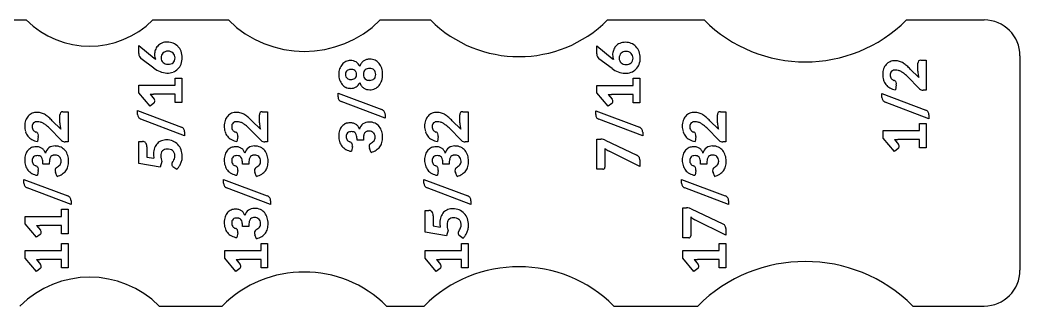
# Model space of a CAD drawing. Header units: inches. Extents: x 0 to 5.5, y 0 to 1.
# Drawn here: x 2.007 to 5.5, y 0 to 1 of the extents above; entities that cross this region are included whole.
import ezdxf

# ---------------------------------------------------------------- set-up
doc = ezdxf.new("R2010")
doc.units = ezdxf.units.IN
doc.header["$MEASUREMENT"] = 0
doc.layers.get('0').update_dxf_attribs({"lineweight": 25})
doc.layers.add('TextLines', color=4, linetype='Continuous', lineweight=25, true_color=0x00ffff)

msp = doc.modelspace()

# ---------------------------------------------------------------- linework, layer by layer
for p, q in [((1.6768, 1), (2.029, 1)), ((2.471, 1), (2.7348, 1)), ((3.2652, 1), (3.4406, 1)), ((4.0594, 1), (4.3964, 1)), ((5.1036, 1), (5.375, 1)), ((5.5, 0.875), (5.5, 0.125)), ((2.4931, 0), (2.7127, 0)), ((3.2873, 0), (3.4185, 0)), ((4.0815, 0), (4.3743, 0)), ((5.1257, 0), (5.375, 0))]:
    msp.add_line(p, q)
for centre, radius, start, end in [((2.25, 1.221), 0.3125, 225, 315), ((3, 1.2652), 0.375, 225, 315), ((3.75, 1.3094), 0.4375, 225, 315), ((4.75, 1.3536), 0.5, 225, 315), ((5.375, 0.875), 0.125, 0, 90), ((4.75, -0.3757), 0.5312, 45, 135), ((3, -0.2873), 0.4062, 45, 135), ((3.75, -0.3315), 0.4688, 45, 135), ((5.375, 0.125), 0.125, 270, 0), ((2.25, -0.2431), 0.3438, 45, 135)]:
    msp.add_arc(centre, radius, start, end)
at = {"layer": 'TextLines'}
for p, q in [((2.422, 0.8824), (2.422, 0.9108)), ((2.422, 0.9108), (2.4751, 0.8664)), ((4.022, 0.8816), (4.022, 0.91)), ((4.022, 0.91), (4.0751, 0.8656)), ((2.4749, 0.8316), (2.4293, 0.8653)), ((4.0749, 0.8308), (4.0293, 0.8645)), ((5.1431, 0.8205), (5.1431, 0.8485)), ((5.1534, 0.8596), (5.172, 0.8596)), ((5.172, 0.8596), (5.172, 0.7542)), ((5.1167, 0.8283), (5.1468, 0.799)), ((2.4219, 0.7458), (2.4219, 0.7722)), ((2.4219, 0.7722), (2.5489, 0.7722)), ((2.5489, 0.7722), (2.5489, 0.7969)), ((2.5489, 0.7969), (2.572, 0.7969)), ((2.572, 0.7969), (2.572, 0.7115)), ((4.0219, 0.745), (4.0219, 0.7714)), ((4.0219, 0.7714), (4.1489, 0.7714)), ((4.1489, 0.7714), (4.1489, 0.7961)), ((4.1489, 0.7961), (4.172, 0.7961)), ((4.172, 0.7961), (4.172, 0.7107)), ((5.0678, 0.7731), (5.0648, 0.7562)), ((5.1491, 0.7597), (5.1056, 0.803)), ((2.4611, 0.6991), (2.4219, 0.7458)), ((2.4616, 0.7406), (2.4757, 0.7236)), ((2.5489, 0.7403), (2.4732, 0.7403)), ((2.5489, 0.7115), (2.5489, 0.7403)), ((3.1179, 0.7311), (3.1179, 0.7447)), ((3.1179, 0.7447), (3.2707, 0.6868)), ((4.0611, 0.6983), (4.0219, 0.745)), ((4.0616, 0.7398), (4.0757, 0.7228)), ((4.1489, 0.7395), (4.0732, 0.7395)), ((4.1489, 0.7107), (4.1489, 0.7395)), ((5.0179, 0.7292), (5.0179, 0.7428)), ((5.0179, 0.7428), (5.1707, 0.6849)), ((5.172, 0.7542), (5.1617, 0.7542)), ((2.4745, 0.7092), (2.4611, 0.6991)), ((2.572, 0.7115), (2.5489, 0.7115)), ((3.2821, 0.6566), (3.1287, 0.715)), ((4.0745, 0.7084), (4.0611, 0.6983)), ((4.172, 0.7107), (4.1489, 0.7107)), ((5.1821, 0.6547), (5.0287, 0.7131)), ((2.1462, 0.6399), (2.1462, 0.6679)), ((2.1565, 0.679), (2.175, 0.679)), ((2.175, 0.679), (2.175, 0.5736)), ((2.4179, 0.6699), (2.4179, 0.6835)), ((2.4179, 0.6835), (2.5707, 0.6256)), ((2.8431, 0.6399), (2.8431, 0.6679)), ((2.8534, 0.679), (2.872, 0.679)), ((2.872, 0.679), (2.872, 0.5736)), ((3.2821, 0.6701), (3.2821, 0.6566)), ((3.5431, 0.6399), (3.5431, 0.6679)), ((3.5534, 0.679), (3.572, 0.679)), ((3.572, 0.679), (3.572, 0.5736)), ((4.0179, 0.6691), (4.0179, 0.6827)), ((4.0179, 0.6827), (4.1707, 0.6248)), ((4.4431, 0.6399), (4.4431, 0.6679)), ((4.4534, 0.679), (4.472, 0.679)), ((4.472, 0.679), (4.472, 0.5736)), ((5.1821, 0.6682), (5.1821, 0.6547)), ((2.1197, 0.6477), (2.1498, 0.6184)), ((2.5821, 0.5953), (2.4287, 0.6538)), ((2.8167, 0.6477), (2.8468, 0.6184)), ((3.5167, 0.6477), (3.5468, 0.6184)), ((4.1821, 0.5945), (4.0287, 0.653)), ((4.4167, 0.6477), (4.4468, 0.6184)), ((5.1489, 0.6135), (5.1489, 0.6382)), ((5.1489, 0.6382), (5.172, 0.6382)), ((5.172, 0.6382), (5.172, 0.5528)), ((2.1521, 0.5791), (2.1086, 0.6224)), ((2.5821, 0.6089), (2.5821, 0.5953)), ((2.8491, 0.5791), (2.8056, 0.6224)), ((3.5491, 0.5791), (3.5056, 0.6224)), ((4.1821, 0.6081), (4.1821, 0.5945)), ((4.4491, 0.5791), (4.4056, 0.6224)), ((5.0219, 0.5871), (5.0219, 0.6135)), ((5.0219, 0.6135), (5.1489, 0.6135)), ((2.0708, 0.5925), (2.0678, 0.5756)), ((2.175, 0.5736), (2.1647, 0.5736)), ((2.422, 0.4984), (2.422, 0.5752)), ((2.422, 0.5752), (2.4351, 0.5752)), ((2.7678, 0.5925), (2.7648, 0.5756)), ((2.872, 0.5736), (2.8617, 0.5736)), ((3.2063, 0.5803), (3.1842, 0.5803)), ((3.4678, 0.5925), (3.4648, 0.5756)), ((3.572, 0.5736), (3.5617, 0.5736)), ((4.022, 0.5834), (4.0354, 0.5834)), ((4.022, 0.478), (4.022, 0.5834)), ((4.0511, 0.5795), (4.1615, 0.5274)), ((4.3678, 0.5925), (4.3648, 0.5756)), ((4.472, 0.5736), (4.4617, 0.5736)), ((5.0611, 0.5404), (5.0219, 0.5871)), ((5.0616, 0.5819), (5.0757, 0.5649)), ((5.1489, 0.5816), (5.0732, 0.5816)), ((5.1489, 0.5528), (5.1489, 0.5816)), ((2.45, 0.5564), (2.45, 0.5206)), ((3.1678, 0.5578), (3.1648, 0.541)), ((3.2335, 0.5368), (3.2277, 0.551)), ((4.05, 0.5512), (4.05, 0.4852)), ((4.172, 0.4875), (4.0646, 0.541)), ((5.0745, 0.5505), (5.0611, 0.5404)), ((5.172, 0.5528), (5.1489, 0.5528)), ((2.1093, 0.4964), (2.0873, 0.4964)), ((2.497, 0.4856), (2.422, 0.4984)), ((2.45, 0.5206), (2.4748, 0.5164)), ((2.5024, 0.5054), (2.497, 0.4856)), ((2.8063, 0.4964), (2.7842, 0.4964)), ((3.5063, 0.4964), (3.4842, 0.4964)), ((4.172, 0.5107), (4.172, 0.4875)), ((4.4063, 0.4964), (4.3842, 0.4964)), ((2.0708, 0.474), (2.0678, 0.4571)), ((2.1365, 0.453), (2.1307, 0.4672)), ((2.5545, 0.4772), (2.5413, 0.487)), ((2.7678, 0.474), (2.7648, 0.4571)), ((2.8335, 0.453), (2.8277, 0.4672)), ((3.4678, 0.474), (3.4648, 0.4571)), ((3.5335, 0.453), (3.5277, 0.4672)), ((4.043, 0.478), (4.022, 0.478)), ((4.3678, 0.474), (4.3648, 0.4571)), ((4.4335, 0.453), (4.4277, 0.4672)), ((2.0209, 0.4292), (2.0209, 0.4428)), ((2.0209, 0.4428), (2.1738, 0.3849)), ((2.7179, 0.4292), (2.7179, 0.4428)), ((2.7179, 0.4428), (2.8707, 0.3849)), ((3.4179, 0.4292), (3.4179, 0.4428)), ((3.4179, 0.4428), (3.5707, 0.3849)), ((4.3179, 0.4292), (4.3179, 0.4428)), ((4.3179, 0.4428), (4.4707, 0.3849)), ((2.1852, 0.3547), (2.0317, 0.4131)), ((2.8821, 0.3547), (2.7287, 0.4131)), ((3.5821, 0.3547), (3.4287, 0.4131)), ((4.4821, 0.3547), (4.3287, 0.4131)), ((2.1852, 0.3682), (2.1852, 0.3547)), ((2.8821, 0.3682), (2.8821, 0.3547)), ((3.5821, 0.3682), (3.5821, 0.3547)), ((4.4821, 0.3682), (4.4821, 0.3547)), ((2.1519, 0.3135), (2.1519, 0.3382)), ((2.1519, 0.3382), (2.175, 0.3382)), ((2.175, 0.3382), (2.175, 0.2528)), ((3.422, 0.2577), (3.422, 0.3345)), ((3.422, 0.3345), (3.4351, 0.3345)), ((3.45, 0.3157), (3.45, 0.2799)), ((4.322, 0.3435), (4.3354, 0.3435)), ((4.322, 0.2381), (4.322, 0.3435)), ((4.3511, 0.3396), (4.4615, 0.2875)), ((2.0249, 0.2871), (2.0249, 0.3135)), ((2.0249, 0.3135), (2.1519, 0.3135)), ((2.0641, 0.2404), (2.0249, 0.2871)), ((2.0646, 0.2819), (2.0787, 0.2649)), ((2.1519, 0.2816), (2.0763, 0.2816)), ((2.1519, 0.2528), (2.1519, 0.2816)), ((3.45, 0.2799), (3.4748, 0.2757)), ((4.35, 0.3113), (4.35, 0.2453)), ((4.472, 0.2476), (4.3646, 0.3011)), ((2.0775, 0.2505), (2.0641, 0.2404)), ((2.175, 0.2528), (2.1519, 0.2528)), ((2.7678, 0.2559), (2.7648, 0.239)), ((2.8063, 0.2784), (2.7842, 0.2784)), ((2.8335, 0.2349), (2.8277, 0.2491)), ((3.497, 0.2449), (3.422, 0.2577)), ((3.5024, 0.2647), (3.497, 0.2449)), ((3.5545, 0.2365), (3.5413, 0.2463)), ((4.472, 0.2708), (4.472, 0.2476)), ((2.1519, 0.1941), (2.1519, 0.2188)), ((2.1519, 0.2188), (2.175, 0.2188)), ((2.175, 0.2188), (2.175, 0.1333)), ((2.8489, 0.1941), (2.8489, 0.2188)), ((2.8489, 0.2188), (2.872, 0.2188)), ((2.872, 0.2188), (2.872, 0.1333)), ((3.5489, 0.1941), (3.5489, 0.2188)), ((3.5489, 0.2188), (3.572, 0.2188)), ((3.572, 0.2188), (3.572, 0.1333)), ((4.343, 0.2381), (4.322, 0.2381)), ((4.4489, 0.1941), (4.4489, 0.2188)), ((4.4489, 0.2188), (4.472, 0.2188)), ((4.472, 0.2188), (4.472, 0.1333)), ((2.0249, 0.1677), (2.0249, 0.1941)), ((2.0249, 0.1941), (2.1519, 0.1941)), ((2.7219, 0.1677), (2.7219, 0.1941)), ((2.7219, 0.1941), (2.8489, 0.1941)), ((3.4219, 0.1677), (3.4219, 0.1941)), ((3.4219, 0.1941), (3.5489, 0.1941)), ((4.3219, 0.1677), (4.3219, 0.1941)), ((4.3219, 0.1941), (4.4489, 0.1941)), ((2.0641, 0.121), (2.0249, 0.1677)), ((2.0646, 0.1625), (2.0787, 0.1455)), ((2.1519, 0.1621), (2.0763, 0.1621)), ((2.1519, 0.1333), (2.1519, 0.1621)), ((2.7611, 0.121), (2.7219, 0.1677)), ((2.7616, 0.1625), (2.7757, 0.1455)), ((2.8489, 0.1621), (2.7732, 0.1621)), ((2.8489, 0.1333), (2.8489, 0.1621)), ((3.4611, 0.121), (3.4219, 0.1677)), ((3.4616, 0.1625), (3.4757, 0.1455)), ((3.5489, 0.1621), (3.4732, 0.1621)), ((3.5489, 0.1333), (3.5489, 0.1621)), ((4.3611, 0.121), (4.3219, 0.1677)), ((4.3616, 0.1625), (4.3757, 0.1455)), ((4.4489, 0.1621), (4.3732, 0.1621)), ((4.4489, 0.1333), (4.4489, 0.1621)), ((2.0775, 0.1311), (2.0641, 0.121)), ((2.175, 0.1333), (2.1519, 0.1333)), ((2.7745, 0.1311), (2.7611, 0.121)), ((2.872, 0.1333), (2.8489, 0.1333)), ((3.4745, 0.1311), (3.4611, 0.121)), ((3.572, 0.1333), (3.5489, 0.1333)), ((4.3745, 0.1311), (4.3611, 0.121)), ((4.472, 0.1333), (4.4489, 0.1333))]:
    msp.add_line(p, q, dxfattribs=at)
for centre, radius, start, end in [((2.5184, 0.8816), 0.0409, 138.3075, 161.4669), ((2.5186, 0.881), 0.0414, 113.7341, 137.8998), ((2.5208, 0.8749), 0.048, 88.6507, 113.2024), ((2.5222, 0.8714), 0.0514, 67.49, 90.2671), ((2.523, 0.8731), 0.0496, 44.5341, 67.64), ((4.1186, 0.8802), 0.0414, 113.7341, 137.8998), ((4.1208, 0.874), 0.048, 88.6507, 113.2024), ((4.1222, 0.8706), 0.0514, 67.49, 90.2671), ((4.123, 0.8723), 0.0496, 44.5341, 67.64), ((2.4452, 0.882), 0.0233, 178.9437, 204.9383), ((2.5269, 0.8785), 0.05, 161.1682, 179.925), ((2.5239, 0.8783), 0.0469, 179.7026, 190.1015), ((2.5276, 0.8676), 0.0276, 160.1205, 180.7482), ((2.5211, 0.8699), 0.0207, 135.2804, 160.0077), ((2.5212, 0.8693), 0.0211, 109.8346, 134.489), ((2.5238, 0.8618), 0.0291, 89.0791, 109.7058), ((2.5245, 0.8662), 0.0247, 67.903, 90.5541), ((2.5245, 0.8662), 0.0247, 46.7599, 67.9225), ((2.5262, 0.8682), 0.0221, 23.0591, 46.4063), ((2.5255, 0.8678), 0.0229, 359.5736, 23.2314), ((2.5207, 0.8712), 0.0525, 21.6461, 44.2027), ((2.515, 0.869), 0.0586, 359.2649, 21.61), ((4.0452, 0.8812), 0.0233, 178.9437, 204.9383), ((4.1269, 0.8776), 0.05, 161.1682, 179.925), ((4.1239, 0.8775), 0.0469, 179.7026, 190.1015), ((4.1184, 0.8808), 0.0409, 138.3075, 161.4669), ((4.1276, 0.8667), 0.0276, 160.1205, 180.7482), ((4.1211, 0.869), 0.0207, 135.2804, 160.0077), ((4.1212, 0.8685), 0.0211, 109.8346, 134.489), ((4.1238, 0.861), 0.0291, 89.0791, 109.7058), ((4.1245, 0.8654), 0.0247, 67.903, 90.5541), ((4.1245, 0.8654), 0.0247, 46.7599, 67.9225), ((4.1262, 0.8673), 0.0221, 23.0591, 46.4063), ((4.1255, 0.867), 0.0229, 359.5736, 23.2314), ((4.1207, 0.8704), 0.0525, 21.6461, 44.2027), ((4.115, 0.8682), 0.0586, 359.2649, 21.61), ((2.4419, 0.8801), 0.0195, 204.0569, 229.5175), ((2.5159, 0.9108), 0.0604, 227.4063, 230.3301), ((2.654, 1.0774), 0.2767, 230.3376, 230.9589), ((2.5229, 0.8783), 0.046, 190.2906, 200.0811), ((2.5227, 0.8669), 0.0227, 179.3259, 202.2519), ((2.5197, 0.8658), 0.0195, 202.5607, 227.714), ((2.5221, 0.8687), 0.0232, 227.9913, 250.047), ((2.5238, 0.8735), 0.0284, 250.3097, 270.8807), ((2.5247, 0.8795), 0.0343, 269.2544, 286.1095), ((2.5285, 0.8662), 0.0205, 286.1727, 310.5258), ((2.5299, 0.8641), 0.018, 311.333, 338.751), ((2.5217, 0.867), 0.0267, 339.3975, 1.3046), ((2.5247, 0.863), 0.0481, 314.7314, 338.9821), ((2.5128, 0.8673), 0.0608, 339.186, 0.8967), ((3.1698, 0.8134), 0.0489, 140.4777, 161.2177), ((3.1617, 0.8198), 0.0386, 115.7415, 140.2267), ((3.1609, 0.8214), 0.0368, 89.4893, 115.5567), ((3.1623, 0.8211), 0.0371, 59.737, 91.6426), ((3.163, 0.8249), 0.0335, 22.9121, 57.5188), ((3.2353, 0.824), 0.0438, 144.4573, 161.3659), ((3.2264, 0.8301), 0.033, 124.6763, 144.2025), ((3.2256, 0.8308), 0.032, 104.6423, 124.1781), ((3.2288, 0.8186), 0.0445, 89.6812, 104.6069), ((3.2296, 0.8205), 0.0426, 65.3953, 90.7786), ((3.2304, 0.823), 0.0401, 39.3252, 65.0034), ((3.2219, 0.8165), 0.0508, 17.1078, 38.8741), ((4.0419, 0.8793), 0.0195, 204.0569, 229.5175), ((4.1159, 0.91), 0.0604, 227.4063, 230.3301), ((4.254, 1.0766), 0.2767, 230.3376, 230.9589), ((4.1229, 0.8774), 0.046, 190.2906, 200.0811), ((4.1227, 0.8661), 0.0227, 179.3259, 202.2519), ((4.1197, 0.865), 0.0195, 202.5607, 227.714), ((4.1221, 0.8679), 0.0232, 227.9913, 250.047), ((4.1238, 0.8727), 0.0284, 250.3097, 270.8807), ((4.1247, 0.8787), 0.0343, 269.2544, 286.1095), ((4.1285, 0.8654), 0.0205, 286.1727, 310.5258), ((4.1299, 0.8633), 0.018, 311.333, 338.751), ((4.1217, 0.8662), 0.0267, 339.3975, 1.3046), ((4.1247, 0.8621), 0.0481, 314.7314, 338.9821), ((4.1128, 0.8665), 0.0608, 339.186, 0.8967), ((5.0657, 0.8147), 0.0447, 137.9436, 160.7487), ((5.0611, 0.8184), 0.0388, 112.4786, 137.4795), ((5.0633, 0.8126), 0.045, 89.3363, 112.2323), ((5.0643, 0.8094), 0.0482, 72.1342, 90.5656), ((5.06, 0.7977), 0.0607, 57.6303, 71.6031), ((5.0434, 0.7717), 0.0915, 47.9359, 57.5871), ((4.8512, 0.5578), 0.3791, 45.544, 48.0334), ((5.1545, 0.8491), 0.0114, 138.5379, 183.1631), ((5.153, 0.8498), 0.00982, 87.5923, 135.9696), ((2.5227, 0.8896), 0.0752, 230.5049, 267.8485), ((2.5206, 0.8765), 0.0621, 269.3458, 289.8036), ((2.5254, 0.863), 0.0476, 289.8611, 314.1309), ((3.1787, 0.8102), 0.0584, 161.1099, 180.6139), ((3.1786, 0.809), 0.0583, 179.3991, 198.9056), ((3.1628, 0.8101), 0.0192, 156.8054, 181.5455), ((3.1626, 0.809), 0.019, 178.2501, 203.3185), ((3.1592, 0.8115), 0.0153, 130.4796, 156.145), ((3.1591, 0.8112), 0.0155, 105.3471, 129.7169), ((3.1618, 0.8022), 0.0249, 89.8801, 105.6852), ((3.1619, 0.7868), 0.0403, 79.2223, 90.0949), ((3.1663, 0.8094), 0.0173, 56.051, 79.7445), ((3.1678, 0.812), 0.0143, 26.5106, 55.1797), ((3.1634, 0.8103), 0.019, 357.7898, 24.9858), ((3.1635, 0.8089), 0.0189, 334.9465, 2.2387), ((3.2332, 0.8104), 0.0265, 159.9557, 181.646), ((3.2332, 0.8089), 0.0265, 178.3959, 200.0309), ((3.223, 0.8139), 0.0157, 130.7861, 159.2863), ((3.2236, 0.8125), 0.0172, 103.5618, 129.2575), ((3.2281, 0.7948), 0.0354, 89.4577, 103.9039), ((3.2286, 0.8022), 0.028, 73.2306, 90.4194), ((3.2316, 0.812), 0.0178, 48.5824, 73.4208), ((3.2316, 0.8124), 0.0175, 21.8707, 47.7056), ((3.2256, 0.8102), 0.0239, 358.6742, 21.3963), ((3.2257, 0.809), 0.0238, 338.5576, 1.4699), ((3.2028, 0.8104), 0.0708, 359.3508, 17.2617), ((3.2028, 0.8088), 0.0708, 342.7383, 0.6492), ((4.1227, 0.8888), 0.0752, 230.5049, 267.8485), ((4.1206, 0.8757), 0.0621, 269.3458, 289.8036), ((4.1254, 0.8621), 0.0476, 289.8611, 314.1309), ((5.0787, 0.8102), 0.0584, 160.8255, 180.8247), ((5.0862, 0.8089), 0.0659, 179.561, 196.5317), ((5.0629, 0.8088), 0.0166, 135.1207, 184.5747), ((5.0655, 0.8069), 0.0191, 178.1683, 216.607), ((5.0636, 0.8049), 0.02, 86.1331, 128.362), ((5.0651, 0.7861), 0.0388, 74.8556, 90.3036), ((5.0629, 0.7796), 0.0455, 60.9738, 74.3024), ((5.0527, 0.7614), 0.0664, 50.4768, 60.8775), ((5.0078, 0.7067), 0.1372, 44.5779, 50.5757), ((5.2029, 0.8209), 0.0597, 180.3874, 190.372), ((5.2449, 0.8281), 0.1024, 190.0896, 196.5239), ((3.17, 0.806), 0.0491, 198.7916, 219.464), ((3.1617, 0.7993), 0.0386, 219.6961, 244.2505), ((3.1594, 0.8079), 0.0156, 204.3974, 229.4471), ((3.159, 0.8078), 0.0152, 230.0465, 254.8896), ((3.1618, 0.8175), 0.0253, 254.5695, 270.1215), ((3.1619, 0.8325), 0.0403, 269.9051, 280.7777), ((3.1663, 0.8099), 0.0173, 280.2555, 303.949), ((3.1678, 0.8073), 0.0144, 304.7924, 333.3537), ((3.1632, 0.794), 0.0331, 302.3738, 337.4815), ((3.235, 0.7949), 0.0434, 198.2303, 215.4493), ((3.2262, 0.7888), 0.0327, 215.7856, 235.449), ((3.223, 0.8053), 0.0157, 200.6105, 229.1857), ((3.2235, 0.8067), 0.017, 230.7388, 256.6496), ((3.2281, 0.825), 0.0359, 256.2995, 270.5366), ((3.2286, 0.8174), 0.0284, 269.5825, 286.558), ((3.2317, 0.8071), 0.0176, 286.3691, 311.425), ((3.2316, 0.807), 0.0176, 312.221, 337.8136), ((3.2306, 0.7961), 0.0399, 294.9116, 320.6812), ((3.2219, 0.8027), 0.0508, 321.1259, 342.8922), ((5.0684, 0.8036), 0.0473, 196.5412, 218.4006), ((5.0677, 0.8035), 0.0467, 218.8933, 241.2827), ((5.0656, 0.8071), 0.0193, 216.7167, 251.3647), ((5.0556, 0.7759), 0.0135, 32.5476, 73.4866), ((5.052, 0.7768), 0.0162, 346.7838, 22.7729), ((2.4735, 0.9701), 0.2298, 267.0259, 269.9272), ((3.1609, 0.7979), 0.0368, 244.4433, 270.5107), ((3.1623, 0.7984), 0.0374, 268.3576, 300.0101), ((3.2252, 0.7879), 0.0314, 235.9544, 255.8215), ((3.2288, 0.802), 0.0459, 255.8542, 270.3142), ((3.2296, 0.7989), 0.0428, 269.221, 294.5124), ((4.0735, 0.9693), 0.2298, 267.0259, 269.9272), ((5.0723, 0.8127), 0.057, 241.6333, 262.424), ((5.1608, 0.77), 0.0155, 221.1716, 249.2298), ((5.162, 0.7729), 0.0187, 249.0184, 269.0043), ((2.4696, 0.7155), 0.00797, 307.2831, 329.3048), ((2.4681, 0.7173), 0.00989, 10.8793, 39.8471), ((2.4683, 0.7166), 0.00964, 327.9778, 350.3554), ((2.4657, 0.717), 0.0123, 350.2536, 9.7464), ((3.1352, 0.7307), 0.0173, 178.8874, 212.9554), ((3.1344, 0.7306), 0.0166, 213.9778, 249.7077), ((4.0696, 0.7147), 0.00797, 307.2831, 329.3048), ((4.0681, 0.7164), 0.00989, 10.8793, 39.8471), ((4.0683, 0.7158), 0.00964, 327.9778, 350.3554), ((4.0657, 0.7162), 0.0123, 350.2536, 9.7464), ((5.0352, 0.7288), 0.0173, 178.8874, 212.9554), ((5.0344, 0.7287), 0.0166, 213.9778, 249.7077), ((2.0687, 0.6341), 0.0447, 137.9436, 160.7487), ((2.0642, 0.6378), 0.0388, 112.4786, 137.4795), ((2.0664, 0.632), 0.045, 89.3363, 112.2323), ((2.0674, 0.6288), 0.0482, 72.1342, 90.5656), ((2.063, 0.6171), 0.0607, 57.6303, 71.6031), ((2.0464, 0.5911), 0.0915, 47.9359, 57.5871), ((2.1575, 0.6685), 0.0114, 138.5379, 183.1631), ((2.1561, 0.6692), 0.00982, 87.5923, 135.9696), ((2.4352, 0.6695), 0.0173, 178.8874, 212.9554), ((2.7657, 0.6341), 0.0447, 137.9436, 160.7487), ((2.7611, 0.6378), 0.0388, 112.4786, 137.4795), ((2.7633, 0.632), 0.045, 89.3363, 112.2323), ((2.7643, 0.6288), 0.0482, 72.1342, 90.5656), ((2.76, 0.6171), 0.0607, 57.6303, 71.6031), ((2.7434, 0.5911), 0.0915, 47.9359, 57.5871), ((2.8545, 0.6685), 0.0114, 138.5379, 183.1631), ((2.853, 0.6692), 0.00982, 87.5923, 135.9696), ((3.2641, 0.6699), 0.0182, 50.3403, 68.5254), ((3.2642, 0.6699), 0.0181, 33.2869, 50.4435), ((3.2649, 0.6705), 0.0172, 15.7413, 33.1184), ((3.2638, 0.6701), 0.0183, 0.1929, 16.0176), ((3.4657, 0.6341), 0.0447, 137.9436, 160.7487), ((3.4611, 0.6378), 0.0388, 112.4786, 137.4795), ((3.4633, 0.632), 0.045, 89.3363, 112.2323), ((3.4643, 0.6288), 0.0482, 72.1342, 90.5656), ((3.46, 0.6171), 0.0607, 57.6303, 71.6031), ((3.4434, 0.5911), 0.0915, 47.9359, 57.5871), ((3.5545, 0.6685), 0.0114, 138.5379, 183.1631), ((3.553, 0.6692), 0.00982, 87.5923, 135.9696), ((4.0352, 0.6687), 0.0173, 178.8874, 212.9554), ((4.3657, 0.6341), 0.0447, 137.9436, 160.7487), ((4.3611, 0.6378), 0.0388, 112.4786, 137.4795), ((4.3633, 0.632), 0.045, 89.3363, 112.2323), ((4.3643, 0.6288), 0.0482, 72.1342, 90.5656), ((4.36, 0.6171), 0.0607, 57.6303, 71.6031), ((4.3434, 0.5911), 0.0915, 47.9359, 57.5871), ((4.4545, 0.6685), 0.0114, 138.5379, 183.1631), ((4.453, 0.6692), 0.00982, 87.5923, 135.9696), ((5.1641, 0.668), 0.0182, 50.3403, 68.5254), ((5.1642, 0.668), 0.0181, 33.2869, 50.4435), ((5.1649, 0.6686), 0.0172, 15.7413, 33.1184), ((5.1638, 0.6682), 0.0183, 0.1929, 16.0176), ((2.0817, 0.6296), 0.0584, 160.8255, 180.8247), ((2.0893, 0.6283), 0.0659, 179.561, 196.5317), ((2.0659, 0.6283), 0.0166, 135.1207, 184.5747), ((2.0666, 0.6243), 0.02, 86.1331, 128.362), ((2.0681, 0.6055), 0.0388, 74.8556, 90.3036), ((2.0659, 0.599), 0.0455, 60.9738, 74.3024), ((2.0557, 0.5808), 0.0664, 50.4768, 60.8775), ((2.0109, 0.5261), 0.1372, 44.5779, 50.5757), ((1.8542, 0.3772), 0.3791, 45.544, 48.0334), ((2.2059, 0.6403), 0.0597, 180.3874, 190.372), ((2.2479, 0.6475), 0.1024, 190.0896, 196.5239), ((2.4344, 0.6694), 0.0166, 213.9778, 249.7077), ((2.7787, 0.6296), 0.0584, 160.8255, 180.8247), ((2.7862, 0.6283), 0.0659, 179.561, 196.5317), ((2.7629, 0.6283), 0.0166, 135.1207, 184.5747), ((2.7636, 0.6243), 0.02, 86.1331, 128.362), ((2.7651, 0.6055), 0.0388, 74.8556, 90.3036), ((2.7629, 0.599), 0.0455, 60.9738, 74.3024), ((2.7527, 0.5808), 0.0664, 50.4768, 60.8775), ((2.7078, 0.5261), 0.1372, 44.5779, 50.5757), ((2.5512, 0.3772), 0.3791, 45.544, 48.0334), ((2.9029, 0.6403), 0.0597, 180.3874, 190.372), ((2.9449, 0.6475), 0.1024, 190.0896, 196.5239), ((3.1588, 0.6047), 0.0359, 113.7949, 138.5143), ((3.1591, 0.604), 0.0366, 89.7763, 113.7127), ((3.1599, 0.5922), 0.0484, 75.893, 90.8354), ((3.1646, 0.6113), 0.0288, 55.1286, 75.7415), ((3.1655, 0.613), 0.0269, 33.5583, 54.3772), ((3.2247, 0.61), 0.0333, 87.1588, 165.4849), ((3.2275, 0.5965), 0.0468, 65.1137, 91.3498), ((3.2286, 0.6002), 0.043, 39.2127, 64.3984), ((3.4787, 0.6296), 0.0584, 160.8255, 180.8247), ((3.4862, 0.6283), 0.0659, 179.561, 196.5317), ((3.4629, 0.6283), 0.0166, 135.1207, 184.5747), ((3.4636, 0.6243), 0.02, 86.1331, 128.362), ((3.4651, 0.6055), 0.0388, 74.8556, 90.3036), ((3.4629, 0.599), 0.0455, 60.9738, 74.3024), ((3.4527, 0.5808), 0.0664, 50.4768, 60.8775), ((3.4078, 0.5261), 0.1372, 44.5779, 50.5757), ((3.2512, 0.3772), 0.3791, 45.544, 48.0334), ((3.6029, 0.6403), 0.0597, 180.3874, 190.372), ((3.6449, 0.6475), 0.1024, 190.0896, 196.5239), ((4.0344, 0.6686), 0.0166, 213.9778, 249.7077), ((4.3787, 0.6296), 0.0584, 160.8255, 180.8247), ((4.3862, 0.6283), 0.0659, 179.561, 196.5317), ((4.3629, 0.6283), 0.0166, 135.1207, 184.5747), ((4.3636, 0.6243), 0.02, 86.1331, 128.362), ((4.3651, 0.6055), 0.0388, 74.8556, 90.3036), ((4.3629, 0.599), 0.0455, 60.9738, 74.3024), ((4.3527, 0.5808), 0.0664, 50.4768, 60.8775), ((4.3078, 0.5261), 0.1372, 44.5779, 50.5757), ((4.1512, 0.3772), 0.3791, 45.544, 48.0334), ((4.5029, 0.6403), 0.0597, 180.3874, 190.372), ((4.5449, 0.6475), 0.1024, 190.0896, 196.5239), ((2.0714, 0.623), 0.0473, 196.5412, 218.4006), ((2.0685, 0.6263), 0.0191, 178.1683, 216.607), ((2.0686, 0.6265), 0.0193, 216.7167, 251.3647), ((2.0586, 0.5953), 0.0135, 32.5476, 73.4866), ((2.055, 0.5962), 0.0162, 346.7838, 22.7729), ((2.5641, 0.6087), 0.0182, 50.3403, 68.5254), ((2.5642, 0.6087), 0.0181, 33.2869, 50.4435), ((2.5649, 0.6093), 0.0172, 15.7413, 33.1184), ((2.5638, 0.6089), 0.0183, 0.1929, 16.0176), ((2.7684, 0.623), 0.0473, 196.5412, 218.4006), ((2.7655, 0.6263), 0.0191, 178.1683, 216.607), ((2.7656, 0.6265), 0.0193, 216.7167, 251.3647), ((2.7556, 0.5953), 0.0135, 32.5476, 73.4866), ((2.752, 0.5962), 0.0162, 346.7838, 22.7729), ((3.1781, 0.595), 0.0578, 160.9958, 180.967), ((3.1862, 0.5936), 0.0659, 179.561, 196.5317), ((3.1652, 0.5994), 0.0442, 138.8274, 160.8635), ((3.1629, 0.5935), 0.0166, 135.1207, 184.5747), ((3.1635, 0.5898), 0.0198, 86.2413, 128.5482), ((3.1651, 0.5805), 0.0291, 74.755, 90.5827), ((3.1694, 0.597), 0.0119, 37.6866, 73.9374), ((3.1602, 0.5907), 0.0231, 11.7956, 36.1294), ((3.1196, 0.5818), 0.0646, 358.6697, 12.1834), ((3.1533, 0.6051), 0.0414, 18.6641, 33.3426), ((3.2849, 0.5823), 0.0786, 168.7509, 181.4683), ((3.2286, 0.5937), 0.0212, 141.3758, 169.3639), ((3.2206, 0.5995), 0.0113, 99.8904, 139.167), ((3.2269, 0.5599), 0.0515, 89.5031, 99.2321), ((3.2274, 0.5904), 0.021, 69.4881, 89.9022), ((3.2281, 0.5921), 0.0191, 46.9652, 69.8198), ((3.2272, 0.5914), 0.0203, 23.6155, 46.5128), ((3.2252, 0.5907), 0.0224, 358.6811, 23.1323), ((3.2234, 0.5965), 0.0493, 16.4979, 38.7193), ((3.2056, 0.5908), 0.068, 359.7947, 16.8629), ((3.4684, 0.623), 0.0473, 196.5412, 218.4006), ((3.4655, 0.6263), 0.0191, 178.1683, 216.607), ((3.4656, 0.6265), 0.0193, 216.7167, 251.3647), ((3.4556, 0.5953), 0.0135, 32.5476, 73.4866), ((3.452, 0.5962), 0.0162, 346.7838, 22.7729), ((4.1641, 0.6079), 0.0182, 50.3403, 68.5254), ((4.1642, 0.6079), 0.0181, 33.2869, 50.4435), ((4.1649, 0.6084), 0.0172, 15.7413, 33.1184), ((4.1638, 0.608), 0.0183, 0.1929, 16.0176), ((4.3684, 0.623), 0.0473, 196.5412, 218.4006), ((4.3655, 0.6263), 0.0191, 178.1683, 216.607), ((4.3656, 0.6265), 0.0193, 216.7167, 251.3647), ((4.3556, 0.5953), 0.0135, 32.5476, 73.4866), ((4.352, 0.5962), 0.0162, 346.7838, 22.7729), ((2.0707, 0.6229), 0.0467, 218.8933, 241.2827), ((2.0753, 0.6321), 0.057, 241.6333, 262.424), ((2.1278, 0.5262), 0.0333, 87.1588, 165.4849), ((2.1305, 0.5126), 0.0468, 65.1137, 91.3498), ((2.1638, 0.5894), 0.0155, 221.1716, 249.2298), ((2.165, 0.5923), 0.0187, 249.0184, 269.0043), ((2.4354, 0.5588), 0.0164, 69.4878, 90.768), ((2.4367, 0.5627), 0.0123, 41.8211, 68.7296), ((2.4345, 0.5612), 0.0149, 15.204, 40.8143), ((2.4197, 0.557), 0.0303, 358.8674, 15.4078), ((2.5183, 0.5372), 0.0443, 135.3796, 159.0031), ((2.5154, 0.5395), 0.0406, 110.2243, 134.8592), ((2.519, 0.5299), 0.0509, 89.5942, 110.2415), ((2.5201, 0.5256), 0.0551, 67.2904, 90.7413), ((2.5214, 0.5295), 0.051, 43.4425, 67.0329), ((2.5194, 0.5281), 0.0535, 20.06, 43.0788), ((2.7677, 0.6229), 0.0467, 218.8933, 241.2827), ((2.7723, 0.6321), 0.057, 241.6333, 262.424), ((2.8247, 0.5262), 0.0333, 87.1588, 165.4849), ((2.8275, 0.5126), 0.0468, 65.1137, 91.3498), ((2.8608, 0.5894), 0.0155, 221.1716, 249.2298), ((2.862, 0.5923), 0.0187, 249.0184, 269.0043), ((3.1682, 0.5882), 0.0471, 196.5324, 218.4551), ((3.1679, 0.5885), 0.047, 218.9674, 241.2086), ((3.1655, 0.5916), 0.0191, 178.2298, 216.5877), ((3.1654, 0.5916), 0.0191, 216.58, 251.6264), ((3.1556, 0.5606), 0.0134, 32.405, 73.4788), ((3.152, 0.5615), 0.0162, 346.794, 22.7773), ((3.244, 0.558), 0.0177, 169.2336, 203.2768), ((3.2362, 0.5597), 0.00974, 120.1151, 170.427), ((3.2151, 0.6014), 0.037, 295.9496, 320.6353), ((3.2276, 0.5897), 0.02, 323.7838, 1.2276), ((3.2288, 0.583), 0.044, 323.2949, 344.8727), ((3.2025, 0.5896), 0.0712, 345.3075, 0.7978), ((3.4677, 0.6229), 0.0467, 218.8933, 241.2827), ((3.4723, 0.6321), 0.057, 241.6333, 262.424), ((3.5247, 0.5262), 0.0333, 87.1588, 165.4849), ((3.5275, 0.5126), 0.0468, 65.1137, 91.3498), ((3.5608, 0.5894), 0.0155, 221.1716, 249.2298), ((3.562, 0.5923), 0.0187, 249.0184, 269.0043), ((4.0363, 0.555), 0.0284, 72.1904, 91.8849), ((4.0242, 0.5242), 0.0615, 64.0354, 70.2326), ((4.3677, 0.6229), 0.0467, 218.8933, 241.2827), ((4.3723, 0.6321), 0.057, 241.6333, 262.424), ((4.4247, 0.5262), 0.0333, 87.1588, 165.4849), ((4.4275, 0.5126), 0.0468, 65.1137, 91.3498), ((4.4608, 0.5894), 0.0155, 221.1716, 249.2298), ((4.462, 0.5923), 0.0187, 249.0184, 269.0043), ((5.0735, 0.8114), 0.2298, 267.0259, 269.9272), ((5.0681, 0.5585), 0.00989, 10.8793, 39.8471), ((5.0657, 0.5583), 0.0123, 350.2536, 9.7464), ((2.0811, 0.5112), 0.0578, 160.9958, 180.967), ((2.0683, 0.5155), 0.0442, 138.8274, 160.8635), ((2.0619, 0.5208), 0.0359, 113.7949, 138.5143), ((2.0621, 0.5201), 0.0366, 89.7763, 113.7127), ((2.0665, 0.5059), 0.0198, 86.2413, 128.5482), ((2.063, 0.5084), 0.0484, 75.893, 90.8354), ((2.0681, 0.4966), 0.0291, 74.755, 90.5827), ((2.0677, 0.5274), 0.0288, 55.1286, 75.7415), ((2.0725, 0.5132), 0.0119, 37.6866, 73.9374), ((2.0685, 0.5292), 0.0269, 33.5583, 54.3772), ((2.0563, 0.5212), 0.0414, 18.6641, 33.3426), ((2.1237, 0.5156), 0.0113, 99.8904, 139.167), ((2.13, 0.476), 0.0515, 89.5031, 99.2321), ((2.1304, 0.5065), 0.021, 69.4881, 89.9022), ((2.1312, 0.5083), 0.0191, 46.9652, 69.8198), ((2.1316, 0.5163), 0.043, 39.2127, 64.3984), ((2.1265, 0.5127), 0.0493, 16.4979, 38.7193), ((2.1086, 0.5069), 0.068, 359.7947, 16.8629), ((2.5295, 0.5332), 0.0562, 159.3381, 181.0914), ((2.5576, 0.5323), 0.0842, 180.0741, 185.2681), ((2.5799, 0.5344), 0.1067, 185.2871, 189.6876), ((2.5233, 0.5268), 0.0248, 140.1732, 183.6879), ((2.552, 0.5252), 0.0535, 180.0432, 201.7478), ((2.5194, 0.5273), 0.0215, 86.0435, 134.6826), ((2.5212, 0.5078), 0.041, 75.6245, 90.3759), ((2.5256, 0.5248), 0.0235, 52.6342, 75.9084), ((2.5277, 0.528), 0.0197, 24.3318, 51.8337), ((2.5222, 0.5258), 0.0256, 358.4578, 23.5362), ((2.5177, 0.5243), 0.0301, 340.8555, 1.59), ((2.5083, 0.524), 0.0653, 359.3758, 20.0708), ((2.7781, 0.5112), 0.0578, 160.9958, 180.967), ((2.7652, 0.5155), 0.0442, 138.8274, 160.8635), ((2.7588, 0.5208), 0.0359, 113.7949, 138.5143), ((2.7591, 0.5201), 0.0366, 89.7763, 113.7127), ((2.7635, 0.5059), 0.0198, 86.2413, 128.5482), ((2.7599, 0.5084), 0.0484, 75.893, 90.8354), ((2.7651, 0.4966), 0.0291, 74.755, 90.5827), ((2.7646, 0.5274), 0.0288, 55.1286, 75.7415), ((2.7694, 0.5132), 0.0119, 37.6866, 73.9374), ((2.7655, 0.5292), 0.0269, 33.5583, 54.3772), ((2.7533, 0.5212), 0.0414, 18.6641, 33.3426), ((2.8206, 0.5156), 0.0113, 99.8904, 139.167), ((2.8269, 0.476), 0.0515, 89.5031, 99.2321), ((2.8274, 0.5065), 0.021, 69.4881, 89.9022), ((2.8281, 0.5083), 0.0191, 46.9652, 69.8198), ((2.8286, 0.5163), 0.043, 39.2127, 64.3984), ((2.8234, 0.5127), 0.0493, 16.4979, 38.7193), ((2.8056, 0.5069), 0.068, 359.7947, 16.8629), ((3.172, 0.5968), 0.0563, 241.5534, 262.5859), ((3.2075, 0.6159), 0.0832, 288.1532, 301.9662), ((3.2263, 0.5857), 0.0476, 302.1061, 322.5541), ((3.4781, 0.5112), 0.0578, 160.9958, 180.967), ((3.4652, 0.5155), 0.0442, 138.8274, 160.8635), ((3.4588, 0.5208), 0.0359, 113.7949, 138.5143), ((3.4591, 0.5201), 0.0366, 89.7763, 113.7127), ((3.4635, 0.5059), 0.0198, 86.2413, 128.5482), ((3.4599, 0.5084), 0.0484, 75.893, 90.8354), ((3.4651, 0.4966), 0.0291, 74.755, 90.5827), ((3.4646, 0.5274), 0.0288, 55.1286, 75.7415), ((3.4694, 0.5132), 0.0119, 37.6866, 73.9374), ((3.4655, 0.5292), 0.0269, 33.5583, 54.3772), ((3.4533, 0.5212), 0.0414, 18.6641, 33.3426), ((3.5206, 0.5156), 0.0113, 99.8904, 139.167), ((3.5269, 0.476), 0.0515, 89.5031, 99.2321), ((3.5274, 0.5065), 0.021, 69.4881, 89.9022), ((3.5281, 0.5083), 0.0191, 46.9652, 69.8198), ((3.5286, 0.5163), 0.043, 39.2127, 64.3984), ((3.5234, 0.5127), 0.0493, 16.4979, 38.7193), ((3.5056, 0.5069), 0.068, 359.7947, 16.8629), ((4.0889, 0.5929), 0.0571, 226.9843, 235.6641), ((4.1078, 0.6212), 0.0911, 235.886, 241.6921), ((4.152, 0.5084), 0.0213, 37.4182, 63.4439), ((4.3781, 0.5112), 0.0578, 160.9958, 180.967), ((4.3652, 0.5155), 0.0442, 138.8274, 160.8635), ((4.3588, 0.5208), 0.0359, 113.7949, 138.5143), ((4.3591, 0.5201), 0.0366, 89.7763, 113.7127), ((4.3635, 0.5059), 0.0198, 86.2413, 128.5482), ((4.3599, 0.5084), 0.0484, 75.893, 90.8354), ((4.3651, 0.4966), 0.0291, 74.755, 90.5827), ((4.3646, 0.5274), 0.0288, 55.1286, 75.7415), ((4.3694, 0.5132), 0.0119, 37.6866, 73.9374), ((4.3655, 0.5292), 0.0269, 33.5583, 54.3772), ((4.3533, 0.5212), 0.0414, 18.6641, 33.3426), ((4.4206, 0.5156), 0.0113, 99.8904, 139.167), ((4.4269, 0.476), 0.0515, 89.5031, 99.2321), ((4.4274, 0.5065), 0.021, 69.4881, 89.9022), ((4.4281, 0.5083), 0.0191, 46.9652, 69.8198), ((4.4286, 0.5163), 0.043, 39.2127, 64.3984), ((4.4234, 0.5127), 0.0493, 16.4979, 38.7193), ((4.4056, 0.5069), 0.068, 359.7947, 16.8629), ((5.0696, 0.5568), 0.00797, 307.2831, 329.3048), ((5.0683, 0.5578), 0.00964, 327.9778, 350.3554), ((2.0893, 0.5097), 0.0659, 179.561, 196.5317), ((2.0713, 0.5043), 0.0471, 196.5324, 218.4551), ((2.0659, 0.5097), 0.0166, 135.1207, 184.5747), ((2.0685, 0.5077), 0.0191, 178.2298, 216.5877), ((2.0685, 0.5077), 0.0191, 216.58, 251.6264), ((2.0586, 0.4767), 0.0134, 32.405, 73.4788), ((2.0632, 0.5068), 0.0231, 11.7956, 36.1294), ((2.0226, 0.4979), 0.0646, 358.6697, 12.1834), ((2.1879, 0.4984), 0.0786, 168.7509, 181.4683), ((2.1316, 0.5098), 0.0212, 141.3758, 169.3639), ((2.1181, 0.5175), 0.037, 295.9496, 320.6353), ((2.1302, 0.5075), 0.0203, 23.6155, 46.5128), ((2.1306, 0.5059), 0.02, 323.7838, 1.2276), ((2.1282, 0.5068), 0.0224, 358.6811, 23.1323), ((2.1055, 0.5057), 0.0712, 345.3075, 0.7978), ((2.5479, 0.4951), 0.0108, 147.3764, 180.0096), ((2.5465, 0.495), 0.00939, 179.6227, 207.7912), ((2.5477, 0.4958), 0.0109, 208.2471, 233.6004), ((1.7652, 0.984), 0.9121, 328.0148, 328.456), ((2.5033, 0.5305), 0.0458, 328.9732, 339.5013), ((2.5073, 0.5239), 0.0663, 325.2678, 335.9541), ((2.5059, 0.5245), 0.0679, 335.9735, 347.0713), ((2.5123, 0.523), 0.0614, 347.1051, 0.2563), ((2.7862, 0.5097), 0.0659, 179.561, 196.5317), ((2.7682, 0.5043), 0.0471, 196.5324, 218.4551), ((2.7629, 0.5097), 0.0166, 135.1207, 184.5747), ((2.7655, 0.5077), 0.0191, 178.2298, 216.5877), ((2.7654, 0.5077), 0.0191, 216.58, 251.6264), ((2.7556, 0.4767), 0.0134, 32.405, 73.4788), ((2.7602, 0.5068), 0.0231, 11.7956, 36.1294), ((2.7196, 0.4979), 0.0646, 358.6697, 12.1834), ((2.8849, 0.4984), 0.0786, 168.7509, 181.4683), ((2.8286, 0.5098), 0.0212, 141.3758, 169.3639), ((2.8151, 0.5175), 0.037, 295.9496, 320.6353), ((2.8272, 0.5075), 0.0203, 23.6155, 46.5128), ((2.8276, 0.5059), 0.02, 323.7838, 1.2276), ((2.8252, 0.5068), 0.0224, 358.6811, 23.1323), ((2.8025, 0.5057), 0.0712, 345.3075, 0.7978), ((3.4862, 0.5097), 0.0659, 179.561, 196.5317), ((3.4682, 0.5043), 0.0471, 196.5324, 218.4551), ((3.4629, 0.5097), 0.0166, 135.1207, 184.5747), ((3.4655, 0.5077), 0.0191, 178.2298, 216.5877), ((3.4654, 0.5077), 0.0191, 216.58, 251.6264), ((3.4556, 0.4767), 0.0134, 32.405, 73.4788), ((3.4602, 0.5068), 0.0231, 11.7956, 36.1294), ((3.4196, 0.4979), 0.0646, 358.6697, 12.1834), ((3.5849, 0.4984), 0.0786, 168.7509, 181.4683), ((3.5286, 0.5098), 0.0212, 141.3758, 169.3639), ((3.5151, 0.5175), 0.037, 295.9496, 320.6353), ((3.5272, 0.5075), 0.0203, 23.6155, 46.5128), ((3.5276, 0.5059), 0.02, 323.7838, 1.2276), ((3.5252, 0.5068), 0.0224, 358.6811, 23.1323), ((3.5025, 0.5057), 0.0712, 345.3075, 0.7978), ((4.1553, 0.5116), 0.0167, 357.1224, 35.5204), ((4.3862, 0.5097), 0.0659, 179.561, 196.5317), ((4.3682, 0.5043), 0.0471, 196.5324, 218.4551), ((4.3629, 0.5097), 0.0166, 135.1207, 184.5747), ((4.3655, 0.5077), 0.0191, 178.2298, 216.5877), ((4.3654, 0.5077), 0.0191, 216.58, 251.6264), ((4.3556, 0.4767), 0.0134, 32.405, 73.4788), ((4.3602, 0.5068), 0.0231, 11.7956, 36.1294), ((4.3196, 0.4979), 0.0646, 358.6697, 12.1834), ((4.4849, 0.4984), 0.0786, 168.7509, 181.4683), ((4.4286, 0.5098), 0.0212, 141.3758, 169.3639), ((4.4151, 0.5175), 0.037, 295.9496, 320.6353), ((4.4272, 0.5075), 0.0203, 23.6155, 46.5128), ((4.4276, 0.5059), 0.02, 323.7838, 1.2276), ((4.4252, 0.5068), 0.0224, 358.6811, 23.1323), ((4.4025, 0.5057), 0.0712, 345.3075, 0.7978), ((2.0709, 0.5046), 0.047, 218.9674, 241.2086), ((2.0751, 0.5129), 0.0563, 241.5534, 262.5859), ((2.055, 0.4777), 0.0162, 346.794, 22.7773), ((2.147, 0.4742), 0.0177, 169.2336, 203.2768), ((2.1392, 0.4758), 0.00974, 120.1151, 170.427), ((2.1106, 0.532), 0.0832, 288.1532, 301.9662), ((2.1293, 0.5018), 0.0476, 302.1061, 322.5541), ((2.1318, 0.4991), 0.044, 323.2949, 344.8727), ((2.5054, 0.5252), 0.0686, 315.6246, 325.3125), ((2.7679, 0.5046), 0.047, 218.9674, 241.2086), ((2.772, 0.5129), 0.0563, 241.5534, 262.5859), ((2.752, 0.4777), 0.0162, 346.794, 22.7773), ((2.844, 0.4742), 0.0177, 169.2336, 203.2768), ((2.8362, 0.4758), 0.00974, 120.1151, 170.427), ((2.8075, 0.532), 0.0832, 288.1532, 301.9662), ((2.8263, 0.5018), 0.0476, 302.1061, 322.5541), ((2.8288, 0.4991), 0.044, 323.2949, 344.8727), ((3.4679, 0.5046), 0.047, 218.9674, 241.2086), ((3.472, 0.5129), 0.0563, 241.5534, 262.5859), ((3.452, 0.4777), 0.0162, 346.794, 22.7773), ((3.544, 0.4742), 0.0177, 169.2336, 203.2768), ((3.5362, 0.4758), 0.00974, 120.1151, 170.427), ((3.5075, 0.532), 0.0832, 288.1532, 301.9662), ((3.5263, 0.5018), 0.0476, 302.1061, 322.5541), ((3.5288, 0.4991), 0.044, 323.2949, 344.8727), ((4.0429, 0.484), 0.00596, 270.2984, 296.3337), ((4.0419, 0.4862), 0.00844, 295.5464, 314.4899), ((4.0429, 0.4853), 0.00711, 314.4878, 336.6953), ((4.0432, 0.4852), 0.00681, 336.6587, 0.3482), ((4.3679, 0.5046), 0.047, 218.9674, 241.2086), ((4.372, 0.5129), 0.0563, 241.5534, 262.5859), ((4.352, 0.4777), 0.0162, 346.794, 22.7773), ((4.444, 0.4742), 0.0177, 169.2336, 203.2768), ((4.4362, 0.4758), 0.00974, 120.1151, 170.427), ((4.4075, 0.532), 0.0832, 288.1532, 301.9662), ((4.4263, 0.5018), 0.0476, 302.1061, 322.5541), ((4.4288, 0.4991), 0.044, 323.2949, 344.8727), ((2.0382, 0.4288), 0.0173, 178.8874, 212.9554), ((2.0374, 0.4287), 0.0166, 213.9778, 249.7077), ((2.7352, 0.4288), 0.0173, 178.8874, 212.9554), ((2.7344, 0.4287), 0.0166, 213.9778, 249.7077), ((3.4352, 0.4288), 0.0173, 178.8874, 212.9554), ((3.4344, 0.4287), 0.0166, 213.9778, 249.7077), ((4.3352, 0.4288), 0.0173, 178.8874, 212.9554), ((4.3344, 0.4287), 0.0166, 213.9778, 249.7077), ((2.1671, 0.368), 0.0182, 50.3403, 68.5254), ((2.8641, 0.368), 0.0182, 50.3403, 68.5254), ((3.5641, 0.368), 0.0182, 50.3403, 68.5254), ((4.4641, 0.368), 0.0182, 50.3403, 68.5254), ((2.1672, 0.368), 0.0181, 33.2869, 50.4435), ((2.1679, 0.3686), 0.0172, 15.7413, 33.1184), ((2.1668, 0.3682), 0.0183, 0.1929, 16.0176), ((2.8642, 0.368), 0.0181, 33.2869, 50.4435), ((2.8649, 0.3686), 0.0172, 15.7413, 33.1184), ((2.8638, 0.3682), 0.0183, 0.1929, 16.0176), ((3.5642, 0.368), 0.0181, 33.2869, 50.4435), ((3.5649, 0.3686), 0.0172, 15.7413, 33.1184), ((3.5638, 0.3682), 0.0183, 0.1929, 16.0176), ((4.4642, 0.368), 0.0181, 33.2869, 50.4435), ((4.4649, 0.3686), 0.0172, 15.7413, 33.1184), ((4.4638, 0.3682), 0.0183, 0.1929, 16.0176), ((2.7652, 0.2974), 0.0442, 138.8274, 160.8635), ((2.7588, 0.3028), 0.0359, 113.7949, 138.5143), ((2.7591, 0.3021), 0.0366, 89.7763, 113.7127), ((2.7599, 0.2903), 0.0484, 75.893, 90.8354), ((2.7646, 0.3094), 0.0288, 55.1286, 75.7415), ((2.7655, 0.3111), 0.0269, 33.5583, 54.3772), ((2.7533, 0.3032), 0.0414, 18.6641, 33.3426), ((2.8247, 0.3081), 0.0333, 87.1588, 165.4849), ((2.8275, 0.2946), 0.0468, 65.1137, 91.3498), ((2.8286, 0.2983), 0.043, 39.2127, 64.3984), ((2.8234, 0.2946), 0.0493, 16.4979, 38.7193), ((3.4354, 0.3181), 0.0164, 69.4878, 90.768), ((3.4367, 0.322), 0.0123, 41.8211, 68.7296), ((3.4345, 0.3205), 0.0149, 15.204, 40.8143), ((3.4197, 0.3163), 0.0303, 358.8674, 15.4078), ((3.5183, 0.2965), 0.0443, 135.3796, 159.0031), ((3.5154, 0.2988), 0.0406, 110.2243, 134.8592), ((3.519, 0.2892), 0.0509, 89.5942, 110.2415), ((3.5201, 0.2849), 0.0551, 67.2904, 90.7413), ((3.5214, 0.2888), 0.051, 43.4425, 67.0329), ((3.5194, 0.2874), 0.0535, 20.06, 43.0788), ((4.3363, 0.3152), 0.0284, 72.1904, 91.8849), ((4.3242, 0.2843), 0.0615, 64.0354, 70.2326), ((2.0766, 0.5114), 0.2298, 267.0259, 269.9272), ((2.7781, 0.2931), 0.0578, 160.9958, 180.967), ((2.7862, 0.2917), 0.0659, 179.561, 196.5317), ((2.7629, 0.2916), 0.0166, 135.1207, 184.5747), ((2.7655, 0.2897), 0.0191, 178.2298, 216.5877), ((2.7635, 0.2879), 0.0198, 86.2413, 128.5482), ((2.7651, 0.2785), 0.0291, 74.755, 90.5827), ((2.7694, 0.2951), 0.0119, 37.6866, 73.9374), ((2.7602, 0.2888), 0.0231, 11.7956, 36.1294), ((2.7196, 0.2799), 0.0646, 358.6697, 12.1834), ((2.8849, 0.2804), 0.0786, 168.7509, 181.4683), ((2.8286, 0.2918), 0.0212, 141.3758, 169.3639), ((2.8206, 0.2976), 0.0113, 99.8904, 139.167), ((2.8269, 0.258), 0.0515, 89.5031, 99.2321), ((2.8274, 0.2885), 0.021, 69.4881, 89.9022), ((2.8281, 0.2902), 0.0191, 46.9652, 69.8198), ((2.8272, 0.2895), 0.0203, 23.6155, 46.5128), ((2.8276, 0.2878), 0.02, 323.7838, 1.2276), ((2.8252, 0.2888), 0.0224, 358.6811, 23.1323), ((2.8056, 0.2889), 0.068, 359.7947, 16.8629), ((2.8025, 0.2877), 0.0712, 345.3075, 0.7978), ((3.5295, 0.2925), 0.0562, 159.3381, 181.0914), ((3.5576, 0.2916), 0.0842, 180.0741, 185.2681), ((3.5799, 0.2937), 0.1067, 185.2871, 189.6876), ((3.5233, 0.2861), 0.0248, 140.1732, 183.6879), ((3.552, 0.2845), 0.0535, 180.0432, 201.7478), ((3.5194, 0.2866), 0.0215, 86.0435, 134.6826), ((3.5212, 0.2671), 0.041, 75.6245, 90.3759), ((3.5256, 0.2841), 0.0235, 52.6342, 75.9084), ((3.5277, 0.2873), 0.0197, 24.3318, 51.8337), ((3.5222, 0.2851), 0.0256, 358.4578, 23.5362), ((3.5177, 0.2836), 0.0301, 340.8555, 1.59), ((3.5083, 0.2833), 0.0653, 359.3758, 20.0708), ((3.5123, 0.2823), 0.0614, 347.1051, 0.2563), ((4.3889, 0.353), 0.0571, 226.9843, 235.6641), ((4.4078, 0.3813), 0.0911, 235.886, 241.6921), ((4.452, 0.2685), 0.0213, 37.4182, 63.4439), ((4.4553, 0.2717), 0.0167, 357.1224, 35.5204), ((2.0727, 0.2568), 0.00797, 307.2831, 329.3048), ((2.0711, 0.2585), 0.00989, 10.8793, 39.8471), ((2.0714, 0.2578), 0.00964, 327.9778, 350.3554), ((2.0687, 0.2583), 0.0123, 350.2536, 9.7464), ((2.7682, 0.2863), 0.0471, 196.5324, 218.4551), ((2.7679, 0.2866), 0.047, 218.9674, 241.2086), ((2.772, 0.2949), 0.0563, 241.5534, 262.5859), ((2.7654, 0.2897), 0.0191, 216.58, 251.6264), ((2.7556, 0.2587), 0.0134, 32.405, 73.4788), ((2.752, 0.2596), 0.0162, 346.794, 22.7773), ((2.844, 0.2561), 0.0177, 169.2336, 203.2768), ((2.8362, 0.2578), 0.00974, 120.1151, 170.427), ((2.8151, 0.2995), 0.037, 295.9496, 320.6353), ((2.8263, 0.2837), 0.0476, 302.1061, 322.5541), ((2.8288, 0.2811), 0.044, 323.2949, 344.8727), ((3.5479, 0.2544), 0.0108, 147.3764, 180.0096), ((3.5465, 0.2543), 0.00939, 179.6227, 207.7912), ((3.5477, 0.2551), 0.0109, 208.2471, 233.6004), ((2.7652, 0.7433), 0.9121, 328.0148, 328.456), ((3.5033, 0.2898), 0.0458, 328.9732, 339.5013), ((3.5054, 0.2845), 0.0686, 315.6246, 325.3125), ((3.5073, 0.2832), 0.0663, 325.2678, 335.9541), ((3.5059, 0.2838), 0.0679, 335.9735, 347.0713), ((4.3432, 0.2453), 0.00681, 336.6587, 0.3482), ((2.8075, 0.314), 0.0832, 288.1532, 301.9662), ((4.3429, 0.2441), 0.00596, 270.2984, 296.3337), ((4.3419, 0.2463), 0.00844, 295.5464, 314.4899), ((4.3429, 0.2454), 0.00711, 314.4878, 336.6953), ((2.0766, 0.392), 0.2298, 267.0259, 269.9272), ((2.0711, 0.1391), 0.00989, 10.8793, 39.8471), ((2.0687, 0.1389), 0.0123, 350.2536, 9.7464), ((2.7735, 0.392), 0.2298, 267.0259, 269.9272), ((2.7681, 0.1391), 0.00989, 10.8793, 39.8471), ((2.7657, 0.1389), 0.0123, 350.2536, 9.7464), ((3.4735, 0.392), 0.2298, 267.0259, 269.9272), ((3.4681, 0.1391), 0.00989, 10.8793, 39.8471), ((3.4657, 0.1389), 0.0123, 350.2536, 9.7464), ((4.3735, 0.392), 0.2298, 267.0259, 269.9272), ((4.3681, 0.1391), 0.00989, 10.8793, 39.8471), ((4.3657, 0.1389), 0.0123, 350.2536, 9.7464), ((2.0727, 0.1374), 0.00797, 307.2831, 329.3048), ((2.0714, 0.1384), 0.00964, 327.9778, 350.3554), ((2.7696, 0.1374), 0.00797, 307.2831, 329.3048), ((2.7683, 0.1384), 0.00964, 327.9778, 350.3554), ((3.4696, 0.1374), 0.00797, 307.2831, 329.3048), ((3.4683, 0.1384), 0.00964, 327.9778, 350.3554), ((4.3696, 0.1374), 0.00797, 307.2831, 329.3048), ((4.3683, 0.1384), 0.00964, 327.9778, 350.3554)]:
    msp.add_arc(centre, radius, start, end, dxfattribs=at)

doc.saveas('drawing.dxf')
